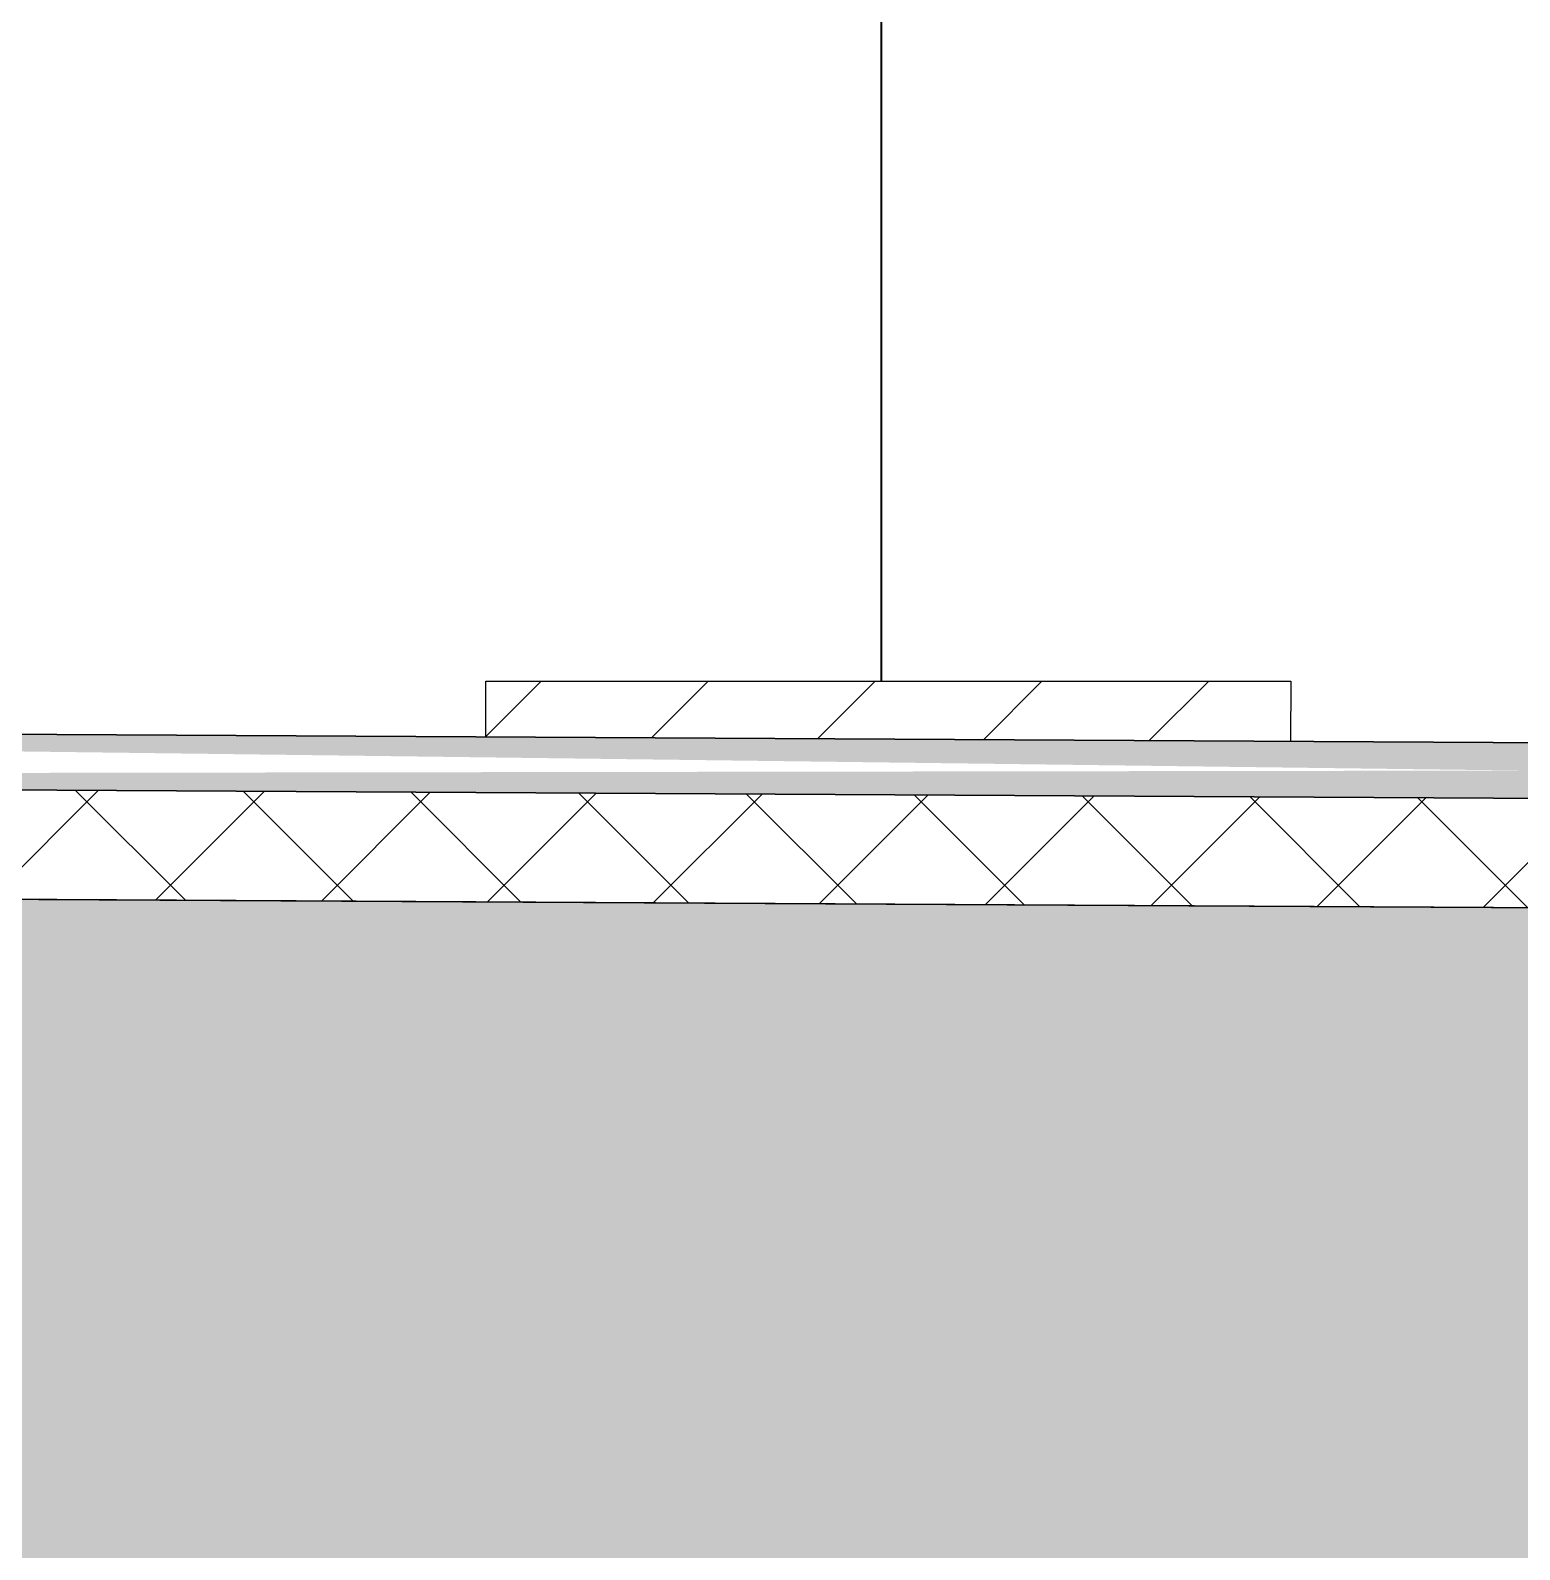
# Model space of a CAD drawing. Header units: metres. Extents: x 34785 to 38791, y 49888 to 55971.
# Drawn here: x 37675.371 to 37679.378, y 51723.612 to 51727.701 of the extents above; entities that cross this region are included whole.
import ezdxf

# ---------------------------------------------------------------- set-up
doc = ezdxf.new("R2010")
doc.units = ezdxf.units.M
doc.layers.add('_pk', color=7, linetype='Continuous', lineweight=30)

msp = doc.modelspace()

# ---------------------------------------------------------------- hatches: boundary and pattern name
at = {"transparency": 33554687}
h = msp.add_hatch(dxfattribs=at)
h.set_pattern_fill('ANSI31', color=256, scale=0.1)
h.set_pattern_definition([(45, (37209.22292, 51827.32617), (-0.2245064, 0.2245064), [])])
h.paths.add_polyline_path([(37678.7625, 51725.9497), (37676.5965, 51725.9497), (37676.5965, 51725.7997), (37678.7616, 51725.7876)])
h = msp.add_hatch(dxfattribs=at)
h.set_pattern_fill('EARTH', color=256, scale=0.01)
h.set_pattern_definition([(0, (37209.22292, 51827.326167), (0.0635, 0.0635), [0.0635, -0.0635]), (0, (37209.22292, 51827.34998), (0.0635, 0.0635), [0.0635, -0.0635]), (0, (37209.22292, 51827.37379), (0.0635, 0.0635), [0.0635, -0.0635]), (90, (37209.230856, 51827.38173), (-0.0635, 0.0635), [0.0635, -0.0635]), (90, (37209.25467, 51827.38173), (-0.0635, 0.0635), [0.0635, -0.0635]), (90, (37209.27848, 51827.38173), (-0.0635, 0.0635), [0.0635, -0.0635])])
edge = h.paths.add_edge_path()
edge.add_line((37668.8694, 51725.6929), (37689.9016, 51725.5754))
edge.add_line((37668.8716, 51725.8429), (37689.9016, 51725.7254))
h = msp.add_hatch(dxfattribs=at)
h.set_pattern_fill('DOTS', color=256, scale=0.1)
h.set_pattern_definition([(0, (37209.22292, 51827.32617), (0.079375, 0.15875), [0, -0.15875])])
h.paths.add_polyline_path([(37666.3928, 51717.5675), (37666.3886, 51718.6255), (37665.9627, 51718.6201), (37665.9513, 51725.0733), (37666.2274, 51725.5348), (37668.7169, 51725.5393), (37668.7147, 51725.3993), (37690.0516, 51725.281), (37690.0516, 51725.5754), (37694.6582, 51725.7572), (37694.6582, 51717.5675)])
h = msp.add_hatch(dxfattribs=at)
h.set_pattern_fill('ANSI37', color=256, scale=0.1)
h.set_pattern_definition([(45, (37209.22292, 51827.32617), (-0.2245064, 0.2245064), []), (135, (37209.22292, 51827.32617), (-0.2245064, -0.2245064), [])])
h.paths.add_polyline_path([(37668.8693, 51725.6929), (37668.8693, 51725.6929), (37668.8153, 51725.6937), (37668.787, 51725.6942), (37668.7587, 51725.6946), (37668.7304, 51725.695), (37668.7193, 51725.6952), (37668.7169, 51725.5393), (37668.7144, 51725.5393), (37668.7147, 51725.3993), (37690.0516, 51725.281), (37690.0516, 51725.5754), (37690.0405, 51725.5754), (37690.0122, 51725.5754), (37689.984, 51725.5754), (37689.9557, 51725.5754), (37689.9016, 51725.5754)])

# ---------------------------------------------------------------- linework, layer by layer
for p, q in [((37676.5965, 51725.7997), (37676.5965, 51725.9497)), ((37676.5965, 51725.9497), (37678.7625, 51725.9497)), ((37678.7625, 51725.9497), (37678.7616, 51725.7876))]:
    msp.add_line(p, q)
at = {"lineweight": 30}
for p, q in [((37668.8716, 51725.8429), (37689.9016, 51725.7254)), ((37668.8694, 51725.6929), (37689.9016, 51725.5754)), ((37668.7147, 51725.3993), (37690.0516, 51725.281))]:
    msp.add_line(p, q, dxfattribs=at)
at = {"flags": 128}
msp.add_lwpolyline([(37666.3928, 51717.5675), (37666.3886, 51718.6255), (37665.9627, 51718.6201), (37665.9513, 51725.0733), (37666.2274, 51725.5348), (37668.7169, 51725.5393), (37668.7147, 51725.3993), (37690.0516, 51725.281), (37690.0516, 51725.5754), (37693.0516, 51725.5754), (37693.0546, 51725.7255), (37694.6582, 51725.7572), (37694.6582, 51717.5675)], close=True, dxfattribs=at)
at = {"layer": '_pk', "color": 7, "lineweight": 40, "ltscale": 100}
msp.add_line((37677.6603, 51731.4182), (37677.6603, 51725.9493), dxfattribs=at)
msp.add_line((37677.6603, 51731.4182), (37677.6603, 51725.9493), dxfattribs=at)

doc.saveas('drawing.dxf')
